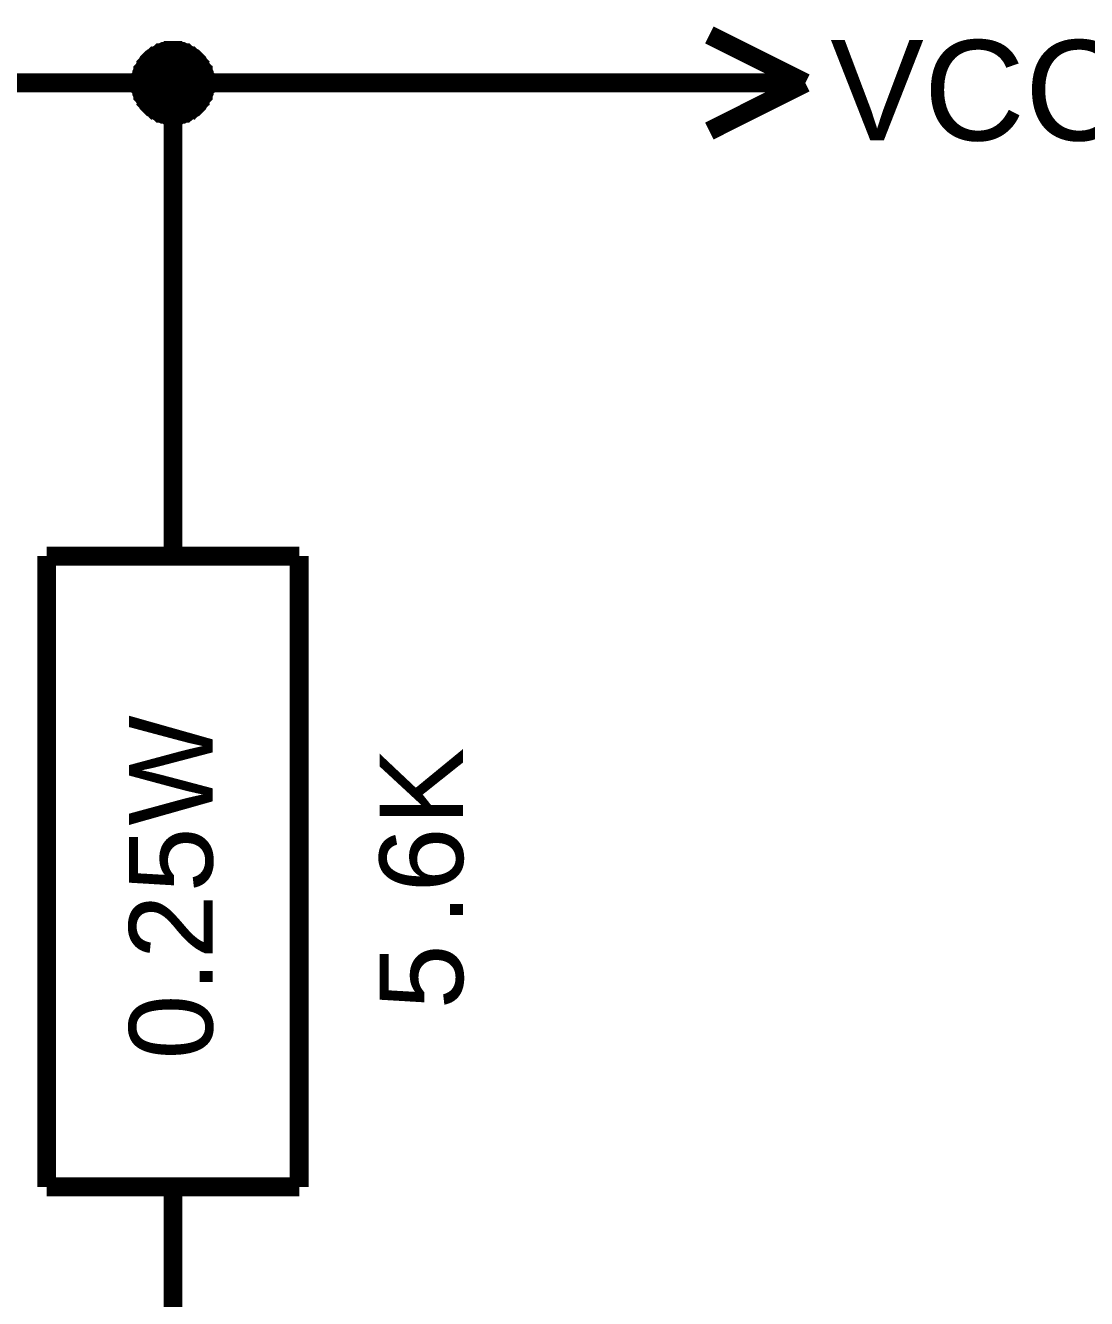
# Model space of a CAD drawing. Header units: millimetres. Extents: x -2024 to 917, y -725 to 13.
# Drawn here: x -1791.31 to -1774.48, y -608.44 to -588.26 of the extents above; entities that cross this region are included whole.
import ezdxf

# ---------------------------------------------------------------- set-up
doc = ezdxf.new("R2010")
doc.units = ezdxf.units.MM
doc.styles.get("Standard").update_dxf_attribs({"font": 'arial.ttf'})

msp = doc.modelspace()

# ---------------------------------------------------------------- linework, layer by layer
at = {"color": 7}
for points, const_width in [([(-1778.942, -589.171), (-1780.465, -588.409)], 0.3), ([(-1789.486, -589.171), (-1789.486, -589.138), (-1789.486, -589.121), (-1789.486, -589.088), (-1789.469, -589.072), (-1789.469, -589.039), (-1789.469, -589.022), (-1789.452, -588.989), (-1789.452, -588.972), (-1789.436, -588.956), (-1789.419, -588.923), (-1789.403, -588.906), (-1789.403, -588.89), (-1789.386, -588.873), (-1789.37, -588.84), (-1789.353, -588.823), (-1789.337, -588.807), (-1789.32, -588.79), (-1789.303, -588.774), (-1789.27, -588.757), (-1789.254, -588.741), (-1789.237, -588.741), (-1789.221, -588.724), (-1789.188, -588.707), (-1789.171, -588.691), (-1789.154, -588.691), (-1789.121, -588.674), (-1789.105, -588.674), (-1789.072, -588.674), (-1789.055, -588.658), (-1789.022, -588.658), (-1789.006, -588.658), (-1788.972, -588.658)], 0.3), ([(-1789.486, -589.171), (-1789.486, -589.138), (-1789.486, -589.121), (-1789.486, -589.088), (-1789.469, -589.072), (-1789.469, -589.039), (-1789.469, -589.022), (-1789.452, -588.989), (-1789.452, -588.972), (-1789.436, -588.956), (-1789.419, -588.923), (-1789.403, -588.906), (-1789.403, -588.89), (-1789.386, -588.873), (-1789.37, -588.84), (-1789.353, -588.823), (-1789.337, -588.807), (-1789.32, -588.79), (-1789.303, -588.774), (-1789.27, -588.757), (-1789.254, -588.741), (-1789.237, -588.741), (-1789.221, -588.724), (-1789.188, -588.707), (-1789.171, -588.691), (-1789.154, -588.691), (-1789.121, -588.674), (-1789.105, -588.674), (-1789.072, -588.674), (-1789.055, -588.658), (-1789.022, -588.658), (-1789.006, -588.658), (-1788.972, -588.658)], 0.3), ([(-1789.486, -589.171), (-1789.486, -589.138), (-1789.486, -589.121), (-1789.486, -589.088), (-1789.469, -589.072), (-1789.469, -589.039), (-1789.469, -589.022), (-1789.452, -588.989), (-1789.452, -588.972), (-1789.436, -588.956), (-1789.419, -588.923), (-1789.403, -588.906), (-1789.403, -588.89), (-1789.386, -588.873), (-1789.37, -588.84), (-1789.353, -588.823), (-1789.337, -588.807), (-1789.32, -588.79), (-1789.303, -588.774), (-1789.27, -588.757), (-1789.254, -588.741), (-1789.237, -588.741), (-1789.221, -588.724), (-1789.188, -588.707), (-1789.171, -588.691), (-1789.154, -588.691), (-1789.121, -588.674), (-1789.105, -588.674), (-1789.072, -588.674), (-1789.055, -588.658), (-1789.022, -588.658), (-1789.006, -588.658), (-1788.972, -588.658)], 0.3), ([(-1789.486, -589.171), (-1789.486, -589.138), (-1789.486, -589.121), (-1789.486, -589.088), (-1789.469, -589.072), (-1789.469, -589.039), (-1789.469, -589.022), (-1789.452, -588.989), (-1789.452, -588.972), (-1789.436, -588.956), (-1789.419, -588.923), (-1789.403, -588.906), (-1789.403, -588.89), (-1789.386, -588.873), (-1789.37, -588.84), (-1789.353, -588.823), (-1789.337, -588.807), (-1789.32, -588.79), (-1789.303, -588.774), (-1789.27, -588.757), (-1789.254, -588.741), (-1789.237, -588.741), (-1789.221, -588.724), (-1789.188, -588.707), (-1789.171, -588.691), (-1789.154, -588.691), (-1789.121, -588.674), (-1789.105, -588.674), (-1789.072, -588.674), (-1789.055, -588.658), (-1789.022, -588.658), (-1789.006, -588.658), (-1788.972, -588.658)], 0.3), ([(-1788.972, -588.658), (-1788.972, -588.658)], 0.3), ([(-1788.972, -588.658), (-1788.939, -588.658), (-1788.923, -588.658), (-1788.89, -588.658), (-1788.873, -588.674), (-1788.84, -588.674), (-1788.823, -588.674), (-1788.79, -588.691), (-1788.774, -588.691), (-1788.757, -588.707), (-1788.724, -588.724), (-1788.708, -588.741), (-1788.691, -588.741), (-1788.675, -588.757), (-1788.641, -588.774), (-1788.625, -588.79), (-1788.608, -588.807), (-1788.592, -588.823), (-1788.575, -588.84), (-1788.559, -588.873), (-1788.542, -588.89), (-1788.542, -588.906), (-1788.526, -588.923), (-1788.509, -588.956), (-1788.492, -588.972), (-1788.492, -588.989), (-1788.476, -589.022), (-1788.476, -589.039), (-1788.476, -589.072), (-1788.459, -589.088), (-1788.459, -589.121), (-1788.459, -589.138), (-1788.459, -589.171)], 0.3), ([(-1788.972, -588.658), (-1788.972, -588.658)], 0.3), ([(-1788.972, -588.658), (-1788.939, -588.658), (-1788.923, -588.658), (-1788.89, -588.658), (-1788.873, -588.674), (-1788.84, -588.674), (-1788.823, -588.674), (-1788.79, -588.691), (-1788.774, -588.691), (-1788.757, -588.707), (-1788.724, -588.724), (-1788.708, -588.741), (-1788.691, -588.741), (-1788.675, -588.757), (-1788.641, -588.774), (-1788.625, -588.79), (-1788.608, -588.807), (-1788.592, -588.823), (-1788.575, -588.84), (-1788.559, -588.873), (-1788.542, -588.89), (-1788.542, -588.906), (-1788.526, -588.923), (-1788.509, -588.956), (-1788.492, -588.972), (-1788.492, -588.989), (-1788.476, -589.022), (-1788.476, -589.039), (-1788.476, -589.072), (-1788.459, -589.088), (-1788.459, -589.121), (-1788.459, -589.138), (-1788.459, -589.171)], 0.3), ([(-1788.972, -588.658), (-1788.972, -588.658)], 0.3), ([(-1788.972, -588.658), (-1788.939, -588.658), (-1788.923, -588.658), (-1788.89, -588.658), (-1788.873, -588.674), (-1788.84, -588.674), (-1788.823, -588.674), (-1788.79, -588.691), (-1788.774, -588.691), (-1788.757, -588.707), (-1788.724, -588.724), (-1788.708, -588.741), (-1788.691, -588.741), (-1788.675, -588.757), (-1788.641, -588.774), (-1788.625, -588.79), (-1788.608, -588.807), (-1788.592, -588.823), (-1788.575, -588.84), (-1788.559, -588.873), (-1788.542, -588.89), (-1788.542, -588.906), (-1788.526, -588.923), (-1788.509, -588.956), (-1788.492, -588.972), (-1788.492, -588.989), (-1788.476, -589.022), (-1788.476, -589.039), (-1788.476, -589.072), (-1788.459, -589.088), (-1788.459, -589.121), (-1788.459, -589.138), (-1788.459, -589.171)], 0.3), ([(-1788.972, -588.658), (-1788.972, -588.658)], 0.3), ([(-1788.972, -588.658), (-1788.939, -588.658), (-1788.923, -588.658), (-1788.89, -588.658), (-1788.873, -588.674), (-1788.84, -588.674), (-1788.823, -588.674), (-1788.79, -588.691), (-1788.774, -588.691), (-1788.757, -588.707), (-1788.724, -588.724), (-1788.708, -588.741), (-1788.691, -588.741), (-1788.675, -588.757), (-1788.641, -588.774), (-1788.625, -588.79), (-1788.608, -588.807), (-1788.592, -588.823), (-1788.575, -588.84), (-1788.559, -588.873), (-1788.542, -588.89), (-1788.542, -588.906), (-1788.526, -588.923), (-1788.509, -588.956), (-1788.492, -588.972), (-1788.492, -588.989), (-1788.476, -589.022), (-1788.476, -589.039), (-1788.476, -589.072), (-1788.459, -589.088), (-1788.459, -589.121), (-1788.459, -589.138), (-1788.459, -589.171)], 0.3), ([(-1789.486, -589.171), (-1789.486, -589.138), (-1789.486, -589.121), (-1789.486, -589.088), (-1789.469, -589.072), (-1789.469, -589.039), (-1789.469, -589.022), (-1789.452, -588.989), (-1789.452, -588.972), (-1789.436, -588.956), (-1789.419, -588.923), (-1789.403, -588.906), (-1789.403, -588.89), (-1789.386, -588.873), (-1789.37, -588.84), (-1789.353, -588.823), (-1789.337, -588.807), (-1789.32, -588.79), (-1789.303, -588.774), (-1789.27, -588.757), (-1789.254, -588.741), (-1789.237, -588.741), (-1789.221, -588.724), (-1789.188, -588.707), (-1789.171, -588.691), (-1789.154, -588.691), (-1789.121, -588.674), (-1789.105, -588.674), (-1789.072, -588.674), (-1789.055, -588.658), (-1789.022, -588.658), (-1789.006, -588.658), (-1788.972, -588.658)], 0.0991), ([(-1789.486, -589.171), (-1789.486, -589.138), (-1789.486, -589.121), (-1789.486, -589.088), (-1789.469, -589.072), (-1789.469, -589.039), (-1789.469, -589.022), (-1789.452, -588.989), (-1789.452, -588.972), (-1789.436, -588.956), (-1789.419, -588.923), (-1789.403, -588.906), (-1789.403, -588.89), (-1789.386, -588.873), (-1789.37, -588.84), (-1789.353, -588.823), (-1789.337, -588.807), (-1789.32, -588.79), (-1789.303, -588.774), (-1789.27, -588.757), (-1789.254, -588.741), (-1789.237, -588.741), (-1789.221, -588.724), (-1789.188, -588.707), (-1789.171, -588.691), (-1789.154, -588.691), (-1789.121, -588.674), (-1789.105, -588.674), (-1789.072, -588.674), (-1789.055, -588.658), (-1789.022, -588.658), (-1789.006, -588.658), (-1788.972, -588.658)], 0.0991), ([(-1789.486, -589.171), (-1789.486, -589.138), (-1789.486, -589.121), (-1789.486, -589.088), (-1789.469, -589.072), (-1789.469, -589.039), (-1789.469, -589.022), (-1789.452, -588.989), (-1789.452, -588.972), (-1789.436, -588.956), (-1789.419, -588.923), (-1789.403, -588.906), (-1789.403, -588.89), (-1789.386, -588.873), (-1789.37, -588.84), (-1789.353, -588.823), (-1789.337, -588.807), (-1789.32, -588.79), (-1789.303, -588.774), (-1789.27, -588.757), (-1789.254, -588.741), (-1789.237, -588.741), (-1789.221, -588.724), (-1789.188, -588.707), (-1789.171, -588.691), (-1789.154, -588.691), (-1789.121, -588.674), (-1789.105, -588.674), (-1789.072, -588.674), (-1789.055, -588.658), (-1789.022, -588.658), (-1789.006, -588.658), (-1788.972, -588.658)], 0.0991), ([(-1789.486, -589.171), (-1789.486, -589.138), (-1789.486, -589.121), (-1789.486, -589.088), (-1789.469, -589.072), (-1789.469, -589.039), (-1789.469, -589.022), (-1789.452, -588.989), (-1789.452, -588.972), (-1789.436, -588.956), (-1789.419, -588.923), (-1789.403, -588.906), (-1789.403, -588.89), (-1789.386, -588.873), (-1789.37, -588.84), (-1789.353, -588.823), (-1789.337, -588.807), (-1789.32, -588.79), (-1789.303, -588.774), (-1789.27, -588.757), (-1789.254, -588.741), (-1789.237, -588.741), (-1789.221, -588.724), (-1789.188, -588.707), (-1789.171, -588.691), (-1789.154, -588.691), (-1789.121, -588.674), (-1789.105, -588.674), (-1789.072, -588.674), (-1789.055, -588.658), (-1789.022, -588.658), (-1789.006, -588.658), (-1788.972, -588.658)], 0.0991), ([(-1788.972, -588.658), (-1788.972, -588.658)], 0.0991), ([(-1788.972, -588.658), (-1788.939, -588.658), (-1788.923, -588.658), (-1788.89, -588.658), (-1788.873, -588.674), (-1788.84, -588.674), (-1788.823, -588.674), (-1788.79, -588.691), (-1788.774, -588.691), (-1788.757, -588.707), (-1788.724, -588.724), (-1788.708, -588.741), (-1788.691, -588.741), (-1788.675, -588.757), (-1788.641, -588.774), (-1788.625, -588.79), (-1788.608, -588.807), (-1788.592, -588.823), (-1788.575, -588.84), (-1788.559, -588.873), (-1788.542, -588.89), (-1788.542, -588.906), (-1788.526, -588.923), (-1788.509, -588.956), (-1788.492, -588.972), (-1788.492, -588.989), (-1788.476, -589.022), (-1788.476, -589.039), (-1788.476, -589.072), (-1788.459, -589.088), (-1788.459, -589.121), (-1788.459, -589.138), (-1788.459, -589.171)], 0.0991), ([(-1788.972, -588.658), (-1788.972, -588.658)], 0.0991), ([(-1788.972, -588.658), (-1788.939, -588.658), (-1788.923, -588.658), (-1788.89, -588.658), (-1788.873, -588.674), (-1788.84, -588.674), (-1788.823, -588.674), (-1788.79, -588.691), (-1788.774, -588.691), (-1788.757, -588.707), (-1788.724, -588.724), (-1788.708, -588.741), (-1788.691, -588.741), (-1788.675, -588.757), (-1788.641, -588.774), (-1788.625, -588.79), (-1788.608, -588.807), (-1788.592, -588.823), (-1788.575, -588.84), (-1788.559, -588.873), (-1788.542, -588.89), (-1788.542, -588.906), (-1788.526, -588.923), (-1788.509, -588.956), (-1788.492, -588.972), (-1788.492, -588.989), (-1788.476, -589.022), (-1788.476, -589.039), (-1788.476, -589.072), (-1788.459, -589.088), (-1788.459, -589.121), (-1788.459, -589.138), (-1788.459, -589.171)], 0.0991), ([(-1788.972, -588.658), (-1788.972, -588.658)], 0.0991), ([(-1788.972, -588.658), (-1788.939, -588.658), (-1788.923, -588.658), (-1788.89, -588.658), (-1788.873, -588.674), (-1788.84, -588.674), (-1788.823, -588.674), (-1788.79, -588.691), (-1788.774, -588.691), (-1788.757, -588.707), (-1788.724, -588.724), (-1788.708, -588.741), (-1788.691, -588.741), (-1788.675, -588.757), (-1788.641, -588.774), (-1788.625, -588.79), (-1788.608, -588.807), (-1788.592, -588.823), (-1788.575, -588.84), (-1788.559, -588.873), (-1788.542, -588.89), (-1788.542, -588.906), (-1788.526, -588.923), (-1788.509, -588.956), (-1788.492, -588.972), (-1788.492, -588.989), (-1788.476, -589.022), (-1788.476, -589.039), (-1788.476, -589.072), (-1788.459, -589.088), (-1788.459, -589.121), (-1788.459, -589.138), (-1788.459, -589.171)], 0.0991), ([(-1788.972, -588.658), (-1788.972, -588.658)], 0.0991), ([(-1788.972, -588.658), (-1788.939, -588.658), (-1788.923, -588.658), (-1788.89, -588.658), (-1788.873, -588.674), (-1788.84, -588.674), (-1788.823, -588.674), (-1788.79, -588.691), (-1788.774, -588.691), (-1788.757, -588.707), (-1788.724, -588.724), (-1788.708, -588.741), (-1788.691, -588.741), (-1788.675, -588.757), (-1788.641, -588.774), (-1788.625, -588.79), (-1788.608, -588.807), (-1788.592, -588.823), (-1788.575, -588.84), (-1788.559, -588.873), (-1788.542, -588.89), (-1788.542, -588.906), (-1788.526, -588.923), (-1788.509, -588.956), (-1788.492, -588.972), (-1788.492, -588.989), (-1788.476, -589.022), (-1788.476, -589.039), (-1788.476, -589.072), (-1788.459, -589.088), (-1788.459, -589.121), (-1788.459, -589.138), (-1788.459, -589.171)], 0.0991), ([(-1801.468, -594.172), (-1801.468, -589.171), (-1788.972, -589.171), (-1781.475, -589.171)], 0.3), ([(-1788.972, -589.684), (-1789.006, -589.684), (-1789.022, -589.684), (-1789.055, -589.684), (-1789.072, -589.668), (-1789.105, -589.668), (-1789.121, -589.668), (-1789.154, -589.651), (-1789.171, -589.651), (-1789.188, -589.635), (-1789.221, -589.618), (-1789.237, -589.602), (-1789.254, -589.602), (-1789.27, -589.585), (-1789.303, -589.568), (-1789.32, -589.552), (-1789.337, -589.535), (-1789.353, -589.519), (-1789.37, -589.502), (-1789.386, -589.469), (-1789.403, -589.453), (-1789.403, -589.436), (-1789.419, -589.419), (-1789.436, -589.386), (-1789.452, -589.37), (-1789.452, -589.353), (-1789.469, -589.32), (-1789.469, -589.304), (-1789.469, -589.27), (-1789.486, -589.254), (-1789.486, -589.221), (-1789.486, -589.204), (-1789.486, -589.171)], 0.3), ([(-1789.486, -589.171), (-1789.486, -589.171)], 0.3), ([(-1788.972, -589.684), (-1789.006, -589.684), (-1789.022, -589.684), (-1789.055, -589.684), (-1789.072, -589.668), (-1789.105, -589.668), (-1789.121, -589.668), (-1789.154, -589.651), (-1789.171, -589.651), (-1789.188, -589.635), (-1789.221, -589.618), (-1789.237, -589.602), (-1789.254, -589.602), (-1789.27, -589.585), (-1789.303, -589.568), (-1789.32, -589.552), (-1789.337, -589.535), (-1789.353, -589.519), (-1789.37, -589.502), (-1789.386, -589.469), (-1789.403, -589.453), (-1789.403, -589.436), (-1789.419, -589.419), (-1789.436, -589.386), (-1789.452, -589.37), (-1789.452, -589.353), (-1789.469, -589.32), (-1789.469, -589.304), (-1789.469, -589.27), (-1789.486, -589.254), (-1789.486, -589.221), (-1789.486, -589.204), (-1789.486, -589.171)], 0.3), ([(-1789.486, -589.171), (-1789.486, -589.171)], 0.3), ([(-1788.972, -589.684), (-1789.006, -589.684), (-1789.022, -589.684), (-1789.055, -589.684), (-1789.072, -589.668), (-1789.105, -589.668), (-1789.121, -589.668), (-1789.154, -589.651), (-1789.171, -589.651), (-1789.188, -589.635), (-1789.221, -589.618), (-1789.237, -589.602), (-1789.254, -589.602), (-1789.27, -589.585), (-1789.303, -589.568), (-1789.32, -589.552), (-1789.337, -589.535), (-1789.353, -589.519), (-1789.37, -589.502), (-1789.386, -589.469), (-1789.403, -589.453), (-1789.403, -589.436), (-1789.419, -589.419), (-1789.436, -589.386), (-1789.452, -589.37), (-1789.452, -589.353), (-1789.469, -589.32), (-1789.469, -589.304), (-1789.469, -589.27), (-1789.486, -589.254), (-1789.486, -589.221), (-1789.486, -589.204), (-1789.486, -589.171)], 0.3), ([(-1789.486, -589.171), (-1789.486, -589.171)], 0.3), ([(-1788.972, -589.684), (-1789.006, -589.684), (-1789.022, -589.684), (-1789.055, -589.684), (-1789.072, -589.668), (-1789.105, -589.668), (-1789.121, -589.668), (-1789.154, -589.651), (-1789.171, -589.651), (-1789.188, -589.635), (-1789.221, -589.618), (-1789.237, -589.602), (-1789.254, -589.602), (-1789.27, -589.585), (-1789.303, -589.568), (-1789.32, -589.552), (-1789.337, -589.535), (-1789.353, -589.519), (-1789.37, -589.502), (-1789.386, -589.469), (-1789.403, -589.453), (-1789.403, -589.436), (-1789.419, -589.419), (-1789.436, -589.386), (-1789.452, -589.37), (-1789.452, -589.353), (-1789.469, -589.32), (-1789.469, -589.304), (-1789.469, -589.27), (-1789.486, -589.254), (-1789.486, -589.221), (-1789.486, -589.204), (-1789.486, -589.171)], 0.3), ([(-1789.486, -589.171), (-1789.486, -589.171)], 0.3), ([(-1788.972, -589.684), (-1789.006, -589.684), (-1789.022, -589.684), (-1789.055, -589.684), (-1789.072, -589.668), (-1789.105, -589.668), (-1789.121, -589.668), (-1789.154, -589.651), (-1789.171, -589.651), (-1789.188, -589.635), (-1789.221, -589.618), (-1789.237, -589.602), (-1789.254, -589.602), (-1789.27, -589.585), (-1789.303, -589.568), (-1789.32, -589.552), (-1789.337, -589.535), (-1789.353, -589.519), (-1789.37, -589.502), (-1789.386, -589.469), (-1789.403, -589.453), (-1789.403, -589.436), (-1789.419, -589.419), (-1789.436, -589.386), (-1789.452, -589.37), (-1789.452, -589.353), (-1789.469, -589.32), (-1789.469, -589.304), (-1789.469, -589.27), (-1789.486, -589.254), (-1789.486, -589.221), (-1789.486, -589.204), (-1789.486, -589.171)], 0.0991), ([(-1789.486, -589.171), (-1789.486, -589.171)], 0.0991), ([(-1788.972, -589.684), (-1789.006, -589.684), (-1789.022, -589.684), (-1789.055, -589.684), (-1789.072, -589.668), (-1789.105, -589.668), (-1789.121, -589.668), (-1789.154, -589.651), (-1789.171, -589.651), (-1789.188, -589.635), (-1789.221, -589.618), (-1789.237, -589.602), (-1789.254, -589.602), (-1789.27, -589.585), (-1789.303, -589.568), (-1789.32, -589.552), (-1789.337, -589.535), (-1789.353, -589.519), (-1789.37, -589.502), (-1789.386, -589.469), (-1789.403, -589.453), (-1789.403, -589.436), (-1789.419, -589.419), (-1789.436, -589.386), (-1789.452, -589.37), (-1789.452, -589.353), (-1789.469, -589.32), (-1789.469, -589.304), (-1789.469, -589.27), (-1789.486, -589.254), (-1789.486, -589.221), (-1789.486, -589.204), (-1789.486, -589.171)], 0.0991), ([(-1789.486, -589.171), (-1789.486, -589.171)], 0.0991), ([(-1788.972, -589.684), (-1789.006, -589.684), (-1789.022, -589.684), (-1789.055, -589.684), (-1789.072, -589.668), (-1789.105, -589.668), (-1789.121, -589.668), (-1789.154, -589.651), (-1789.171, -589.651), (-1789.188, -589.635), (-1789.221, -589.618), (-1789.237, -589.602), (-1789.254, -589.602), (-1789.27, -589.585), (-1789.303, -589.568), (-1789.32, -589.552), (-1789.337, -589.535), (-1789.353, -589.519), (-1789.37, -589.502), (-1789.386, -589.469), (-1789.403, -589.453), (-1789.403, -589.436), (-1789.419, -589.419), (-1789.436, -589.386), (-1789.452, -589.37), (-1789.452, -589.353), (-1789.469, -589.32), (-1789.469, -589.304), (-1789.469, -589.27), (-1789.486, -589.254), (-1789.486, -589.221), (-1789.486, -589.204), (-1789.486, -589.171)], 0.0991), ([(-1789.486, -589.171), (-1789.486, -589.171)], 0.0991), ([(-1788.972, -589.684), (-1789.006, -589.684), (-1789.022, -589.684), (-1789.055, -589.684), (-1789.072, -589.668), (-1789.105, -589.668), (-1789.121, -589.668), (-1789.154, -589.651), (-1789.171, -589.651), (-1789.188, -589.635), (-1789.221, -589.618), (-1789.237, -589.602), (-1789.254, -589.602), (-1789.27, -589.585), (-1789.303, -589.568), (-1789.32, -589.552), (-1789.337, -589.535), (-1789.353, -589.519), (-1789.37, -589.502), (-1789.386, -589.469), (-1789.403, -589.453), (-1789.403, -589.436), (-1789.419, -589.419), (-1789.436, -589.386), (-1789.452, -589.37), (-1789.452, -589.353), (-1789.469, -589.32), (-1789.469, -589.304), (-1789.469, -589.27), (-1789.486, -589.254), (-1789.486, -589.221), (-1789.486, -589.204), (-1789.486, -589.171)], 0.0991), ([(-1789.486, -589.171), (-1789.486, -589.171)], 0.0991), ([(-1788.972, -594.172), (-1788.972, -589.171)], 0.3), ([(-1788.459, -589.171), (-1788.459, -589.204), (-1788.459, -589.221), (-1788.459, -589.254), (-1788.476, -589.27), (-1788.476, -589.304), (-1788.476, -589.32), (-1788.492, -589.353), (-1788.492, -589.37), (-1788.509, -589.386), (-1788.526, -589.419), (-1788.542, -589.436), (-1788.542, -589.453), (-1788.559, -589.469), (-1788.575, -589.502), (-1788.592, -589.519), (-1788.608, -589.535), (-1788.625, -589.552), (-1788.641, -589.568), (-1788.675, -589.585), (-1788.691, -589.602), (-1788.708, -589.602), (-1788.724, -589.618), (-1788.757, -589.635), (-1788.774, -589.651), (-1788.79, -589.651), (-1788.823, -589.668), (-1788.84, -589.668), (-1788.873, -589.668), (-1788.89, -589.684), (-1788.923, -589.684), (-1788.939, -589.684), (-1788.972, -589.684)], 0.3), ([(-1788.459, -589.171), (-1788.459, -589.204), (-1788.459, -589.221), (-1788.459, -589.254), (-1788.476, -589.27), (-1788.476, -589.304), (-1788.476, -589.32), (-1788.492, -589.353), (-1788.492, -589.37), (-1788.509, -589.386), (-1788.526, -589.419), (-1788.542, -589.436), (-1788.542, -589.453), (-1788.559, -589.469), (-1788.575, -589.502), (-1788.592, -589.519), (-1788.608, -589.535), (-1788.625, -589.552), (-1788.641, -589.568), (-1788.675, -589.585), (-1788.691, -589.602), (-1788.708, -589.602), (-1788.724, -589.618), (-1788.757, -589.635), (-1788.774, -589.651), (-1788.79, -589.651), (-1788.823, -589.668), (-1788.84, -589.668), (-1788.873, -589.668), (-1788.89, -589.684), (-1788.923, -589.684), (-1788.939, -589.684), (-1788.972, -589.684)], 0.3), ([(-1788.459, -589.171), (-1788.459, -589.204), (-1788.459, -589.221), (-1788.459, -589.254), (-1788.476, -589.27), (-1788.476, -589.304), (-1788.476, -589.32), (-1788.492, -589.353), (-1788.492, -589.37), (-1788.509, -589.386), (-1788.526, -589.419), (-1788.542, -589.436), (-1788.542, -589.453), (-1788.559, -589.469), (-1788.575, -589.502), (-1788.592, -589.519), (-1788.608, -589.535), (-1788.625, -589.552), (-1788.641, -589.568), (-1788.675, -589.585), (-1788.691, -589.602), (-1788.708, -589.602), (-1788.724, -589.618), (-1788.757, -589.635), (-1788.774, -589.651), (-1788.79, -589.651), (-1788.823, -589.668), (-1788.84, -589.668), (-1788.873, -589.668), (-1788.89, -589.684), (-1788.923, -589.684), (-1788.939, -589.684), (-1788.972, -589.684)], 0.3), ([(-1788.459, -589.171), (-1788.459, -589.204), (-1788.459, -589.221), (-1788.459, -589.254), (-1788.476, -589.27), (-1788.476, -589.304), (-1788.476, -589.32), (-1788.492, -589.353), (-1788.492, -589.37), (-1788.509, -589.386), (-1788.526, -589.419), (-1788.542, -589.436), (-1788.542, -589.453), (-1788.559, -589.469), (-1788.575, -589.502), (-1788.592, -589.519), (-1788.608, -589.535), (-1788.625, -589.552), (-1788.641, -589.568), (-1788.675, -589.585), (-1788.691, -589.602), (-1788.708, -589.602), (-1788.724, -589.618), (-1788.757, -589.635), (-1788.774, -589.651), (-1788.79, -589.651), (-1788.823, -589.668), (-1788.84, -589.668), (-1788.873, -589.668), (-1788.89, -589.684), (-1788.923, -589.684), (-1788.939, -589.684), (-1788.972, -589.684)], 0.3), ([(-1788.459, -589.171), (-1788.459, -589.204), (-1788.459, -589.221), (-1788.459, -589.254), (-1788.476, -589.27), (-1788.476, -589.304), (-1788.476, -589.32), (-1788.492, -589.353), (-1788.492, -589.37), (-1788.509, -589.386), (-1788.526, -589.419), (-1788.542, -589.436), (-1788.542, -589.453), (-1788.559, -589.469), (-1788.575, -589.502), (-1788.592, -589.519), (-1788.608, -589.535), (-1788.625, -589.552), (-1788.641, -589.568), (-1788.675, -589.585), (-1788.691, -589.602), (-1788.708, -589.602), (-1788.724, -589.618), (-1788.757, -589.635), (-1788.774, -589.651), (-1788.79, -589.651), (-1788.823, -589.668), (-1788.84, -589.668), (-1788.873, -589.668), (-1788.89, -589.684), (-1788.923, -589.684), (-1788.939, -589.684), (-1788.972, -589.684)], 0.0991), ([(-1788.459, -589.171), (-1788.459, -589.204), (-1788.459, -589.221), (-1788.459, -589.254), (-1788.476, -589.27), (-1788.476, -589.304), (-1788.476, -589.32), (-1788.492, -589.353), (-1788.492, -589.37), (-1788.509, -589.386), (-1788.526, -589.419), (-1788.542, -589.436), (-1788.542, -589.453), (-1788.559, -589.469), (-1788.575, -589.502), (-1788.592, -589.519), (-1788.608, -589.535), (-1788.625, -589.552), (-1788.641, -589.568), (-1788.675, -589.585), (-1788.691, -589.602), (-1788.708, -589.602), (-1788.724, -589.618), (-1788.757, -589.635), (-1788.774, -589.651), (-1788.79, -589.651), (-1788.823, -589.668), (-1788.84, -589.668), (-1788.873, -589.668), (-1788.89, -589.684), (-1788.923, -589.684), (-1788.939, -589.684), (-1788.972, -589.684)], 0.0991), ([(-1788.459, -589.171), (-1788.459, -589.204), (-1788.459, -589.221), (-1788.459, -589.254), (-1788.476, -589.27), (-1788.476, -589.304), (-1788.476, -589.32), (-1788.492, -589.353), (-1788.492, -589.37), (-1788.509, -589.386), (-1788.526, -589.419), (-1788.542, -589.436), (-1788.542, -589.453), (-1788.559, -589.469), (-1788.575, -589.502), (-1788.592, -589.519), (-1788.608, -589.535), (-1788.625, -589.552), (-1788.641, -589.568), (-1788.675, -589.585), (-1788.691, -589.602), (-1788.708, -589.602), (-1788.724, -589.618), (-1788.757, -589.635), (-1788.774, -589.651), (-1788.79, -589.651), (-1788.823, -589.668), (-1788.84, -589.668), (-1788.873, -589.668), (-1788.89, -589.684), (-1788.923, -589.684), (-1788.939, -589.684), (-1788.972, -589.684)], 0.0991), ([(-1788.459, -589.171), (-1788.459, -589.204), (-1788.459, -589.221), (-1788.459, -589.254), (-1788.476, -589.27), (-1788.476, -589.304), (-1788.476, -589.32), (-1788.492, -589.353), (-1788.492, -589.37), (-1788.509, -589.386), (-1788.526, -589.419), (-1788.542, -589.436), (-1788.542, -589.453), (-1788.559, -589.469), (-1788.575, -589.502), (-1788.592, -589.519), (-1788.608, -589.535), (-1788.625, -589.552), (-1788.641, -589.568), (-1788.675, -589.585), (-1788.691, -589.602), (-1788.708, -589.602), (-1788.724, -589.618), (-1788.757, -589.635), (-1788.774, -589.651), (-1788.79, -589.651), (-1788.823, -589.668), (-1788.84, -589.668), (-1788.873, -589.668), (-1788.89, -589.684), (-1788.923, -589.684), (-1788.939, -589.684), (-1788.972, -589.684)], 0.0991), ([(-1788.459, -589.171), (-1788.459, -589.171), (-1788.459, -589.171), (-1788.459, -589.171), (-1788.459, -589.171), (-1788.459, -589.171), (-1788.459, -589.171), (-1788.459, -589.171), (-1788.459, -589.171), (-1788.459, -589.171), (-1788.459, -589.171), (-1788.459, -589.171), (-1788.459, -589.171), (-1788.459, -589.171), (-1788.459, -589.171), (-1788.459, -589.171), (-1788.459, -589.171), (-1788.459, -589.171), (-1788.459, -589.171), (-1788.459, -589.171), (-1788.459, -589.171), (-1788.459, -589.171), (-1788.459, -589.171), (-1788.459, -589.171), (-1788.459, -589.171), (-1788.459, -589.171), (-1788.459, -589.171), (-1788.459, -589.171), (-1788.459, -589.171), (-1788.459, -589.171), (-1788.459, -589.171), (-1788.459, -589.171), (-1788.459, -589.171)], 0.3), ([(-1788.459, -589.171), (-1788.459, -589.171)], 0.3), ([(-1788.459, -589.171), (-1788.459, -589.171), (-1788.459, -589.171), (-1788.459, -589.171), (-1788.459, -589.171), (-1788.459, -589.171), (-1788.459, -589.171), (-1788.459, -589.171), (-1788.459, -589.171), (-1788.459, -589.171), (-1788.459, -589.171), (-1788.459, -589.171), (-1788.459, -589.171), (-1788.459, -589.171), (-1788.459, -589.171), (-1788.459, -589.171), (-1788.459, -589.171), (-1788.459, -589.171), (-1788.459, -589.171), (-1788.459, -589.171), (-1788.459, -589.171), (-1788.459, -589.171), (-1788.459, -589.171), (-1788.459, -589.171), (-1788.459, -589.171), (-1788.459, -589.171), (-1788.459, -589.171), (-1788.459, -589.171), (-1788.459, -589.171), (-1788.459, -589.171), (-1788.459, -589.171), (-1788.459, -589.171), (-1788.459, -589.171)], 0.3), ([(-1788.459, -589.171), (-1788.459, -589.171)], 0.3), ([(-1788.459, -589.171), (-1788.459, -589.171), (-1788.459, -589.171), (-1788.459, -589.171), (-1788.459, -589.171), (-1788.459, -589.171), (-1788.459, -589.171), (-1788.459, -589.171), (-1788.459, -589.171), (-1788.459, -589.171), (-1788.459, -589.171), (-1788.459, -589.171), (-1788.459, -589.171), (-1788.459, -589.171), (-1788.459, -589.171), (-1788.459, -589.171), (-1788.459, -589.171), (-1788.459, -589.171), (-1788.459, -589.171), (-1788.459, -589.171), (-1788.459, -589.171), (-1788.459, -589.171), (-1788.459, -589.171), (-1788.459, -589.171), (-1788.459, -589.171), (-1788.459, -589.171), (-1788.459, -589.171), (-1788.459, -589.171), (-1788.459, -589.171), (-1788.459, -589.171), (-1788.459, -589.171), (-1788.459, -589.171), (-1788.459, -589.171)], 0.3), ([(-1788.459, -589.171), (-1788.459, -589.171)], 0.3), ([(-1788.459, -589.171), (-1788.459, -589.171), (-1788.459, -589.171), (-1788.459, -589.171), (-1788.459, -589.171), (-1788.459, -589.171), (-1788.459, -589.171), (-1788.459, -589.171), (-1788.459, -589.171), (-1788.459, -589.171), (-1788.459, -589.171), (-1788.459, -589.171), (-1788.459, -589.171), (-1788.459, -589.171), (-1788.459, -589.171), (-1788.459, -589.171), (-1788.459, -589.171), (-1788.459, -589.171), (-1788.459, -589.171), (-1788.459, -589.171), (-1788.459, -589.171), (-1788.459, -589.171), (-1788.459, -589.171), (-1788.459, -589.171), (-1788.459, -589.171), (-1788.459, -589.171), (-1788.459, -589.171), (-1788.459, -589.171), (-1788.459, -589.171), (-1788.459, -589.171), (-1788.459, -589.171), (-1788.459, -589.171), (-1788.459, -589.171)], 0.3), ([(-1788.459, -589.171), (-1788.459, -589.171)], 0.3), ([(-1788.459, -589.171), (-1788.459, -589.171), (-1788.459, -589.171), (-1788.459, -589.171), (-1788.459, -589.171), (-1788.459, -589.171), (-1788.459, -589.171), (-1788.459, -589.171), (-1788.459, -589.171), (-1788.459, -589.171), (-1788.459, -589.171), (-1788.459, -589.171), (-1788.459, -589.171), (-1788.459, -589.171), (-1788.459, -589.171), (-1788.459, -589.171), (-1788.459, -589.171), (-1788.459, -589.171), (-1788.459, -589.171), (-1788.459, -589.171), (-1788.459, -589.171), (-1788.459, -589.171), (-1788.459, -589.171), (-1788.459, -589.171), (-1788.459, -589.171), (-1788.459, -589.171), (-1788.459, -589.171), (-1788.459, -589.171), (-1788.459, -589.171), (-1788.459, -589.171), (-1788.459, -589.171), (-1788.459, -589.171), (-1788.459, -589.171)], 0.0991), ([(-1788.459, -589.171), (-1788.459, -589.171)], 0.0991), ([(-1788.459, -589.171), (-1788.459, -589.171), (-1788.459, -589.171), (-1788.459, -589.171), (-1788.459, -589.171), (-1788.459, -589.171), (-1788.459, -589.171), (-1788.459, -589.171), (-1788.459, -589.171), (-1788.459, -589.171), (-1788.459, -589.171), (-1788.459, -589.171), (-1788.459, -589.171), (-1788.459, -589.171), (-1788.459, -589.171), (-1788.459, -589.171), (-1788.459, -589.171), (-1788.459, -589.171), (-1788.459, -589.171), (-1788.459, -589.171), (-1788.459, -589.171), (-1788.459, -589.171), (-1788.459, -589.171), (-1788.459, -589.171), (-1788.459, -589.171), (-1788.459, -589.171), (-1788.459, -589.171), (-1788.459, -589.171), (-1788.459, -589.171), (-1788.459, -589.171), (-1788.459, -589.171), (-1788.459, -589.171), (-1788.459, -589.171)], 0.0991), ([(-1788.459, -589.171), (-1788.459, -589.171)], 0.0991), ([(-1788.459, -589.171), (-1788.459, -589.171), (-1788.459, -589.171), (-1788.459, -589.171), (-1788.459, -589.171), (-1788.459, -589.171), (-1788.459, -589.171), (-1788.459, -589.171), (-1788.459, -589.171), (-1788.459, -589.171), (-1788.459, -589.171), (-1788.459, -589.171), (-1788.459, -589.171), (-1788.459, -589.171), (-1788.459, -589.171), (-1788.459, -589.171), (-1788.459, -589.171), (-1788.459, -589.171), (-1788.459, -589.171), (-1788.459, -589.171), (-1788.459, -589.171), (-1788.459, -589.171), (-1788.459, -589.171), (-1788.459, -589.171), (-1788.459, -589.171), (-1788.459, -589.171), (-1788.459, -589.171), (-1788.459, -589.171), (-1788.459, -589.171), (-1788.459, -589.171), (-1788.459, -589.171), (-1788.459, -589.171), (-1788.459, -589.171)], 0.0991), ([(-1788.459, -589.171), (-1788.459, -589.171)], 0.0991), ([(-1788.459, -589.171), (-1788.459, -589.171), (-1788.459, -589.171), (-1788.459, -589.171), (-1788.459, -589.171), (-1788.459, -589.171), (-1788.459, -589.171), (-1788.459, -589.171), (-1788.459, -589.171), (-1788.459, -589.171), (-1788.459, -589.171), (-1788.459, -589.171), (-1788.459, -589.171), (-1788.459, -589.171), (-1788.459, -589.171), (-1788.459, -589.171), (-1788.459, -589.171), (-1788.459, -589.171), (-1788.459, -589.171), (-1788.459, -589.171), (-1788.459, -589.171), (-1788.459, -589.171), (-1788.459, -589.171), (-1788.459, -589.171), (-1788.459, -589.171), (-1788.459, -589.171), (-1788.459, -589.171), (-1788.459, -589.171), (-1788.459, -589.171), (-1788.459, -589.171), (-1788.459, -589.171), (-1788.459, -589.171), (-1788.459, -589.171)], 0.0991), ([(-1788.459, -589.171), (-1788.459, -589.171)], 0.0991), ([(-1781.475, -589.171), (-1778.942, -589.171)], 0.3), ([(-1778.942, -589.171), (-1780.465, -589.933)], 0.3), ([(-1788.972, -596.672), (-1788.972, -594.172)], 0.3), ([(-1790.975, -596.672), (-1786.97, -596.672)], 0.3), ([(-1790.975, -606.674), (-1790.975, -596.672)], 0.3), ([(-1786.97, -606.674), (-1786.97, -596.672)], 0.3), ([(-1790.975, -606.674), (-1786.97, -606.674)], 0.3), ([(-1788.972, -606.674), (-1788.972, -609.174)], 0.3)]:
    msp.add_lwpolyline(points, dxfattribs=dict(at, const_width=const_width))
at = {"color": 7, "const_width": 0.508}
msp.add_lwpolyline([(-1789.209, -589.163, 1), (-1788.701, -589.163, 1)], format="xyb", close=True, dxfattribs=at)

# ---------------------------------------------------------------- texts
at = {"color": 7}
msp.add_text('VCC', height=1.5897, dxfattribs=at).set_placement((-1778.545, -590.082))
for s, p in [('W', (-1788.343, -600.944)), ('K', (-1784.371, -600.944)), ('5', (-1788.343, -602.004)), ('6', (-1784.371, -602.004)), ('2', (-1788.343, -603.064)), ('.', (-1784.371, -602.534)), ('5', (-1784.371, -603.859)), ('.', (-1788.343, -603.594)), ('0', (-1788.343, -604.654))]:
    msp.add_text(s, height=1.325, rotation=90, dxfattribs=at).set_placement(p)

doc.saveas('drawing.dxf')
